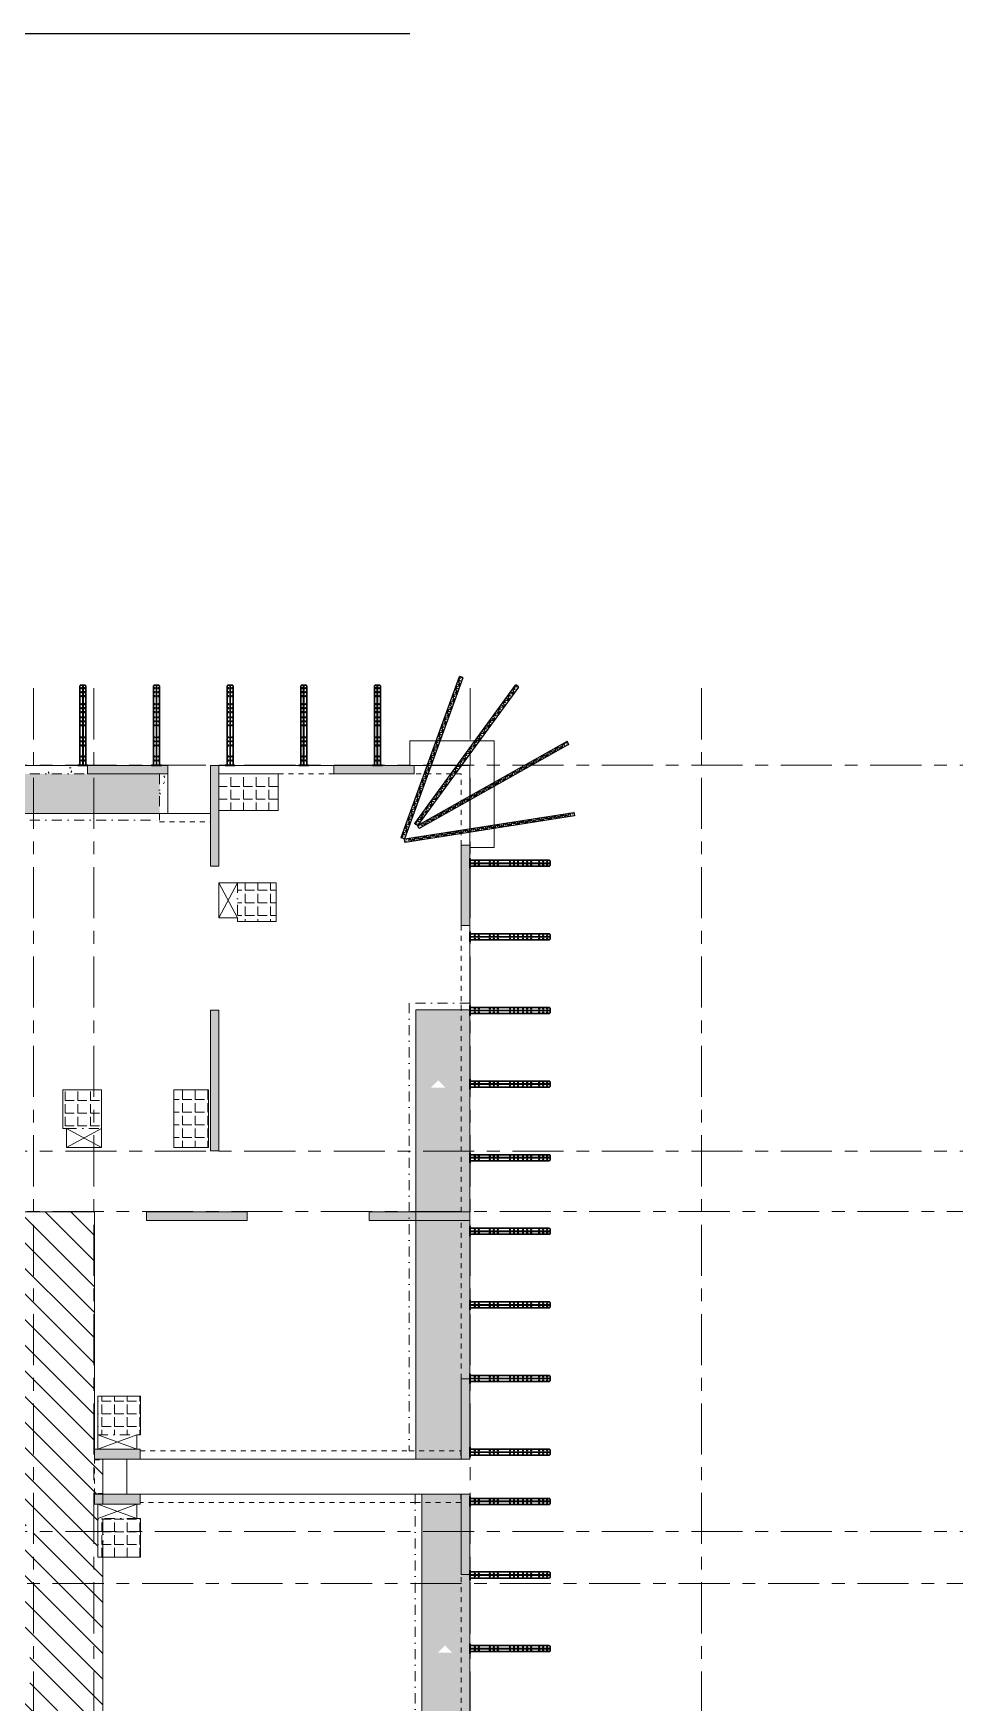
# Model space of a CAD drawing. Header units: millimetres. Extents: x 472 to 124515, y -23895 to 51792.
# Drawn here: x 40934 to 63829, y 10292 to 51792 of the extents above; entities that cross this region are included whole.
import ezdxf

# ---------------------------------------------------------------- set-up
doc = ezdxf.new("R2010")
doc.units = ezdxf.units.MM
doc.header["$LTSCALE"] = 100
for name, pattern in [('cham gach', [5.5, 2.5, -1.5, 0, -1.5]), ('HIDDEN', [0.375, 0.25, -0.125]), ('Ligne de quadrillage', [22.225, 12.7, -3.175, 3.175, -3.175]), ('Tiret', [2.5, 1.25, -1.25])]:
    doc.linetypes.add(name, pattern=pattern)
for name, color, linetype, lineweight in [('3L', 1, 'Continuous', 30), ('A-000-M_MASS', 13, 'Continuous', 5), ('A-230-H-FLOOR', 190, 'Continuous', 15), ('A-230-M_FLOOR', 192, 'Continuous', 15), ('A-230-MH_FLOOR', 190, 'cham gach', 9), ('S-280-M_COLUMN', 52, 'Continuous', 15), ('S-280-M_STRUCT_FRAME', 12, 'Continuous', 15), ('Z-030-M_GRID', 191, 'Continuous', 5)]:
    doc.layers.add(name, color=color, linetype=linetype, lineweight=lineweight)
doc.layers.add('T300', color=40, linetype='Continuous')
doc.layers.add('Z BEAM', color=7, linetype='Continuous')
pattern_1 = [(0, (64988.6, 0), (1219.2, 304.8), [50.292, -864.108, 50.292, -864.108, -4876.8]), (0, (64988.6, 0), (1219.2, 304.8), [-1828.8, 50.292, -1778.508, 50.292, -864.108, -2133.6]), (0, (64988.6, 0), (1219.2, 304.8), [-4572, 50.292, -559.308, 50.292, -1473.708]), (120, (65445.8, 152.4), (-873.5645, 903.4582), [50.292, -864.108, 50.292, -5740.908]), (120, (65445.8, 152.4), (-873.5645, 903.4582), [-964.692, -864.108, 50.292, -1778.508, -3048]), (120, (65445.8, 152.4), (-873.5645, 903.4582), [-3657.6, 50.292, -864.108, 50.292, -2083.308]), (120, (65445.8, 152.4), (-873.5645, 903.4582), [-4622.292, -559.308, 50.292, -1473.708]), (240, (65598.2, 762), (-345.6355, -1208.2582), [50.292, -864.108, 50.292, -864.108, -4876.8]), (240, (65598.2, 762), (-345.6355, -1208.2582), [-1828.8, 50.292, -1778.508, 50.292, -864.108, -2133.6]), (240, (65598.2, 762), (-345.6355, -1208.2582), [-4572, 50.292, -559.308, 50.292, -1473.708])]

# ---------------------------------------------------------------- blocks, each defined once
blk = doc.blocks.new('Bracket T300')
at = {"layer": '3L', "true_color": 0xfecc66}
h = blk.add_hatch(color=31, dxfattribs=at)
h.paths.add_polyline_path([(138046, 596), (138046, 836), (138034, 836), (138034, 596)])
h.paths.add_polyline_path([(138046, 781), (138034, 781), (138034, 811), (138046, 811)], flags=17)
h.paths.add_polyline_path([(138046, 621), (138034, 621), (138034, 651), (138046, 651)], flags=17)
at = {"layer": '3L', "color": 31, "true_color": 0xfecc66}
for points in [[(138046, 596), (138046, 836), (138034, 836), (138034, 596)], [(138046, 781), (138034, 781), (138034, 811), (138046, 811)], [(138046, 621), (138034, 621), (138034, 651), (138046, 651)], [(140034, 713), (140034, 719), (138046, 719), (138046, 713)]]:
    blk.add_lwpolyline(points, close=True, dxfattribs=at)
for points in [[(138050, 796), (138030, 796)], [(138050, 636), (138030, 636)]]:
    blk.add_lwpolyline(points, dxfattribs=at)
blk.add_lwpolyline([(138046, 641), (140009, 641, 0.414214), (140034, 666), (140034, 766, 0.414214), (140009, 791), (138046, 791)], format="xyb", close=True, dxfattribs=at)
for centre in [(138159, 756), (138159, 676), (138259, 756), (138259, 676), (138534, 756), (138534, 676), (138634, 756), (138634, 676), (138734, 756), (138734, 676), (139034, 756), (139034, 676), (139134, 756), (139134, 676), (139234, 756), (139234, 676), (139359, 756), (139359, 676), (139459, 756), (139459, 676), (139559, 756), (139559, 676), (139759, 756), (139759, 676), (139859, 756), (139859, 676), (139959, 756), (139959, 676)]:
    blk.add_circle(centre, 9, dxfattribs=at)
blk = doc.blocks.new('*U153')
at = {"rotation": 90}
blk.add_blockref('Bracket T300', (716, -139032), dxfattribs=at)
blk = doc.blocks.new('*U155')
at = {"layer": 'T300', "color": 0, "linetype": 'ByBlock', "lineweight": -2, "transparency": 16777216}
for p in [(0, 0), (1830, 0), (3660, 0), (5490, 0), (7320, 0), (9150, 0), (10980, 0), (12810, 0)]:
    blk.add_blockref('*U153', p, dxfattribs=at)
blk = doc.blocks.new('ART_Slab_SetDown - SLAB SET DOWN 30mm-3472726-4_022 - ART-Level 4 - TYP 1 C1')
at = {"layer": 'A-000-M_MASS'}
h = blk.add_hatch(dxfattribs=at)
h.set_pattern_fill('FP_32', color=256, style=0, pattern_type=2)
h.set_pattern_definition([(180, (43173.17, 14377.72), (-4e-14, -314.325), [228.6, -85.725]), (270, (43173.17, 14377.72), (314.325, 2e-14), [228.6, -85.725])])
h.paths.add_polyline_path([(640, 468), (-425, 468), (-425, -492), (640, -492), (640, -112)], flags=0)
blk = doc.blocks.new('ART_Slab_SetDown - SLAB SET DOWN 30mm-3472843-4_022 - ART-Level 4 - TYP 1 C1')
at = {"layer": 'A-000-M_MASS'}
h = blk.add_hatch(dxfattribs=at)
h.set_pattern_fill('FP_63', color=256, style=0, pattern_type=2)
h.set_pattern_definition([(180, (46528.17, 30177.72), (-4e-14, -314.325), [228.6, -85.725]), (270, (46528.17, 30177.72), (314.325, 2e-14), [228.6, -85.725])])
h.paths.add_polyline_path([(-440, 468), (-440, -497), (520, -497), (520, 468)], flags=0)
blk = doc.blocks.new('ART_Slab_SetDown - SLAB SET DOWN 30mm-3472948-4_022 - ART-Level 4 - TYP 1 C1')
at = {"layer": 'A-000-M_MASS'}
h = blk.add_hatch(dxfattribs=at)
h.set_pattern_fill('FP_64', color=256, style=0, pattern_type=2)
h.set_pattern_definition([(180, (46573.17, 32937.72), (-4e-14, -314.325), [228.6, -85.725]), (270, (46573.17, 32937.72), (314.325, 2e-14), [228.6, -85.725])])
h.paths.add_polyline_path([(-395, 468), (-440, 468), (-440, -442), (1030, -442), (1030, 468)], flags=0)
blk = doc.blocks.new('ART_Slab_SetDown - SLAB SET DOWN 30mm-3472876-4_022 - ART-Level 4 - TYP 1 C1')
at = {"layer": 'A-000-M_MASS'}
h = blk.add_hatch(dxfattribs=at)
h.set_pattern_fill('FP_69', color=256, style=0, pattern_type=2)
h.set_pattern_definition([(90, (90073.17, 20122.72), (-314.325, 2e-14), [228.6, -85.725]), (180, (90073.17, 20122.72), (-4e-14, -314.325), [228.6, -85.725])])
h.paths.add_polyline_path([(990, 423), (-440, 423), (-440, -442), (990, -442), (990, 339)], flags=0)
blk = doc.blocks.new('ART_Slab_SetDown - SLAB SET DOWN 30mm-V24-4_022 - ART-Level 4 - TYP 1 C1')
at = {"layer": 'A-000-M_MASS'}
h = blk.add_hatch(dxfattribs=at)
h.set_pattern_fill('FP_70', color=256, style=0, pattern_type=2)
h.set_pattern_definition([(180, (42203.17, 25032.72), (-4e-14, -314.325), [228.6, -85.725]), (270, (42203.17, 25032.72), (314.325, 2e-14), [228.6, -85.725])])
h.paths.add_polyline_path([(-245, 468), (-425, 468), (-425, -492), (540, -492), (540, 468), (12, 468)], flags=0)
blk = doc.blocks.new('ART_Slab_SetDown - SLAB SET DOWN 30mm-V25-4_022 - ART-Level 4 - TYP 1 C1')
at = {"layer": 'A-000-M_MASS'}
h = blk.add_hatch(dxfattribs=at)
h.set_pattern_fill('FP_71', color=256, style=0, pattern_type=2)
h.set_pattern_definition([(180, (43173.17, 17417.72), (-4e-14, -314.325), [228.6, -85.725]), (270, (43173.17, 17417.72), (314.325, 2e-14), [228.6, -85.725])])
h.paths.add_polyline_path([(612, 468), (-425, 468), (-425, -492), (640, -492), (640, 468)], flags=0)
blk = doc.blocks.new('4F')
at = {"layer": 'A-230-H-FLOOR', "lineweight": 5}
h = blk.add_hatch(dxfattribs=at)
h.set_pattern_fill('FP_7', color=8, style=0, pattern_type=2)
h.set_pattern_definition(pattern_1)
h.paths.add_polyline_path([(79508.6, -3590), (80488.6, -3590), (80488.6, 2315), (79298.6, 2315), (79298.6, -1590), (79508.6, -1590), (79508.6, -3035)], flags=0)
h.paths.add_polyline_path([(50468.6, -3590), (50468.6, -1590), (50678.6, -1590), (50678.6, 2315), (49488.6, 2315), (49488.6, -3590)], flags=0)
h.paths.add_polyline_path([(56073.6, -1200), (58903.6, -1200), (58903.6, -10), (55098.6, -10), (55098.6, -220), (53098.6, -220), (53098.6, -1200), (55663.6, -1200)], flags=0)
h.paths.add_polyline_path([(74313.6, -1200), (76878.6, -1200), (76878.6, -220), (74878.6, -220), (74878.6, -10), (71073.6, -10), (71073.6, -1200), (73903.6, -1200)], flags=0)
h.paths.add_polyline_path([(78408.6, 3395), (79388.6, 3395), (79388.6, 9330), (78198.6, 9330), (78198.6, 5395), (78408.6, 5395), (78408.6, 3645)], flags=0)
h.paths.add_polyline_path([(50588.6, 3395), (51568.6, 3395), (51568.6, 5395), (51778.6, 5395), (51778.6, 9330), (50588.6, 9330), (50588.6, 3645)], flags=0)
h.paths.add_polyline_path([(51778.6, 9540), (51778.6, 13475), (51568.6, 13475), (51568.6, 15475), (50588.6, 15475), (50588.6, 9540), (51343.4, 9540)], flags=0)
h.paths.add_polyline_path([(78992.4, 9540), (79388.6, 9540), (79388.6, 15475), (78408.6, 15475), (78408.6, 13475), (78198.6, 13475), (78198.6, 9540), (78866.8, 9540)], flags=0)
h.paths.add_polyline_path([(78813.1, 11355.7), (78633.8, 11535), (78992.4, 11535)], flags=0)
h.paths.add_polyline_path([(50984.9, 11535), (51164.1, 11714.3), (51343.4, 11535)], flags=0)
h.paths.add_polyline_path([(99708.6, 14560), (102733.6, 14560), (102733.6, 15750), (99708.6, 15750), (99708.6, 14632.4)], flags=0)
h.paths.add_polyline_path([(27243.6, 14560), (30268.6, 14560), (30268.6, 15750), (27243.6, 15750)], flags=0)
h.paths.add_polyline_path([(78408.6, 16345), (79538.6, 16345), (79538.6, 22280), (78198.6, 22280), (78198.6, 18345), (78408.6, 18345)], flags=0)
h.paths.add_polyline_path([(51568.6, 16345), (51568.6, 18345), (51778.6, 18345), (51778.6, 22280), (50438.6, 22280), (50438.6, 16345)], flags=0)
h.paths.add_polyline_path([(51778.6, 22490), (51778.6, 27513.7), (50438.6, 27513.7), (50438.6, 22490), (51086.4, 22490)], flags=0)
h.paths.add_polyline_path([(79538.6, 22490), (79538.6, 27515), (78198.6, 27513.7), (78198.6, 22490), (79388.6, 22490)], flags=0)
h.paths.add_polyline_path([(16748.6, 22490), (18073.6, 22490), (18073.6, 27515), (16958.6, 27514.2), (16958.6, 27486.3), (16748.6, 27486.3), (16748.6, 23962.8)], flags=0)
h.paths.add_polyline_path([(112203.6, 22490), (113228.6, 22490), (113228.6, 27515), (111903.6, 27515), (111903.6, 22490), (112103.6, 22490)], flags=0)
h.paths.add_polyline_path([(78982.9, 25405.7), (78803.6, 25585), (79162.2, 25585), (79102.2, 25525)], flags=0)
h.paths.add_polyline_path([(51173.6, 25585), (50815.1, 25585), (50994.3, 25764.3)], flags=0)
h.paths.add_polyline_path([(35178.6, 32400), (36618.6, 32400), (36618.6, 33380), (30643.6, 33380), (30643.6, 32400), (34213.6, 32400)], flags=0)
h.paths.add_polyline_path([(101033.4, 32400), (105518.6, 32400), (105518.6, 33380), (99543.6, 33380), (99543.6, 32400)], flags=0)
h.paths.add_polyline_path([(94798.6, 32400), (99333.6, 32400), (99333.6, 33380), (93358.6, 33380), (93358.6, 32400), (94241.9, 32400)], flags=0)
h.paths.add_polyline_path([(38712.3, 32400), (44068.6, 32400), (44068.6, 33380), (38093.6, 33380), (38093.6, 32400)], flags=0)
h.paths.add_polyline_path([(25372.9, 32400), (30433.6, 32400), (30433.6, 33380), (24458.6, 33380), (24458.6, 32400), (25341.9, 32400)], flags=0)
h.paths.add_polyline_path([(87698.6, 32400), (91883.6, 32400), (91883.6, 33380), (85908.6, 33380), (85908.6, 32400), (86173.2, 32400)], flags=0)
h = blk.add_hatch(dxfattribs=at)
h.set_pattern_fill('FP_10', color=9, style=0, pattern_type=2)
h.set_pattern_definition([(135, (64988.6, 0), (-318.198, -318.198), [])])
h.paths.add_polyline_path([(86178.6, -15385), (86178.6, -15240), (87233.6, -15240), (87233.6, -11740), (87443.6, -11740), (87443.6, -13900), (92353.6, -13900), (92353.6, -15030), (93248.6, -15030), (93248.6, -15240), (94748.6, -15240), (94748.6, -15030), (97248.6, -15030), (97248.6, -15240), (98628.6, -15240), (98628.6, -9005), (95703.6, -9005), (95703.6, -9470), (95713.6, -9470), (95713.6, -10430), (94748.6, -10430), (94748.6, -9470), (94843.6, -9470), (94843.6, -9005), (93428.6, -9005), (93428.6, -8795), (97438.6, -8795), (97438.6, -1555), (93428.6, -1555), (93428.6, -1345), (97438.6, -1345), (97438.6, 4840), (96978.6, 4840), (96978.6, 5895), (93478.6, 5895), (93478.6, 6105), (95788.6, 6105), (95788.6, 9130), (96978.6, 9130), (96978.6, 13030), (94478.6, 13030), (94478.6, 13240), (91048.6, 13240), (91048.6, 13030), (89798.6, 13030), (89798.6, 11850), (89248.6, 11850), (89248.6, 13030), (89048.6, 13030), (89048.6, 13240), (89258.6, 13240), (89258.6, 14490), (89038.6, 14490), (89038.6, 14690), (89733.6, 14690), (89733.6, 14490), (91238.6, 14490), (91238.6, 14690), (92088.6, 14690), (92088.6, 15890), (89538.6, 15890), (89538.6, 16490), (89788.6, 16490), (89788.6, 17590), (89538.6, 17590), (89538.6, 18590), (89788.6, 18590), (89788.6, 19690), (89538.6, 19690), (89538.6, 20710), (89788.6, 20710), (89788.6, 21910), (89538.6, 21910), (89538.6, 22490), (87528.6, 22490), (87528.6, 16345), (87318.6, 16345), (87318.6, 15475), (87528.6, 15475), (87528.6, 15225), (87443.6, 15225), (87443.6, 13910), (87318.6, 13910), (87318.6, 9540), (87528.6, 9540), (87528.6, 9330), (87318.6, 9330), (87318.6, 4960), (87443.6, 4960), (87443.6, 3645), (87528.6, 3645), (87528.6, 3395), (87318.6, 3395), (87318.6, 2525), (87528.6, 2525), (87528.6, 2315), (87318.6, 2315), (87318.6, -2075), (87443.6, -2075), (87443.6, -3380), (87318.6, -3380), (87318.6, -3590), (86888.6, -3590), (86888.6, -5490), (86388.6, -5490), (86388.6, -5280), (81298.6, -5280), (81298.6, -5490), (79298.6, -5490), (79298.6, -5280), (76878.6, -5280), (76878.6, -5490), (72543.6, -5490), (72543.6, -5590), (70543.6, -5590), (70543.6, -5490), (65093.6, -5490), (65093.6, -5500), (66003.6, -5500), (66003.6, -8525), (63973.6, -8525), (63973.6, -5500), (64883.6, -5499.8), (64883.6, -5490), (59433.6, -5490), (59433.6, -5590), (57433.6, -5590), (57433.6, -5490), (53098.6, -5490), (53098.6, -5280), (50678.6, -5280), (50678.6, -5490), (48678.6, -5490), (48678.6, -5280), (43588.6, -5280), (43588.6, -5490), (43088.6, -5490), (43088.6, -3590), (42658.6, -3590), (42658.6, -3380), (42533.6, -3380), (42533.6, -2075), (42658.6, -2075), (42658.6, 2315), (42448.6, 2315), (42448.6, 2525), (42658.6, 2525), (42658.6, 3395), (42448.6, 3395), (42448.6, 3645), (42533.6, 3645), (42533.6, 4960), (42658.6, 4960), (42658.6, 9330), (42448.6, 9330), (42448.6, 9540), (42658.6, 9540), (42658.6, 13910), (42533.6, 13910), (42533.6, 15225), (42448.6, 15225), (42448.6, 15475), (42658.6, 15475), (42658.6, 16345), (42448.6, 16345), (42448.6, 22490), (40438.6, 22490), (40438.6, 21910), (40188.6, 21910), (40188.6, 20710), (40438.6, 20710), (40438.6, 19690), (40188.6, 19690), (40188.6, 18590), (40438.6, 18590), (40438.6, 17590), (40188.6, 17590), (40188.6, 16490), (40438.6, 16490), (40438.6, 15890), (37888.6, 15890), (37888.6, 14690), (38738.6, 14690), (38738.6, 14490), (40233.6, 14490), (40233.6, 14690), (40928.6, 14690), (40928.6, 14490), (40718.6, 14490), (40718.6, 13240), (40928.6, 13240), (40928.6, 13030), (40728.6, 13030), (40728.6, 11850), (40178.6, 11850), (40178.6, 13030), (38928.6, 13030), (38928.6, 13240), (35498.6, 13240), (35498.6, 13030), (32998.6, 13030), (32998.6, 9130), (34188.6, 9130), (34188.6, 6105), (36498.6, 6105), (36498.6, 5895), (32998.6, 5895), (32998.6, 4840), (32538.6, 4840), (32538.6, -1345), (36548.6, -1345), (36548.6, -1555), (32538.6, -1555), (32538.6, -8795), (36548.6, -8795), (36548.6, -9005), (35133.6, -9005), (35133.6, -9470), (35228.6, -9470), (35228.6, -10430), (34263.6, -10430), (34263.6, -9470), (34273.6, -9470), (34273.6, -9005), (32468.6, -9005), (32468.6, -10430), (31558.6, -10430), (31558.6, -9005), (31348.6, -9005), (31348.6, -15240), (32728.6, -15240), (32728.6, -15030), (35228.6, -15030), (35228.6, -15240), (36728.6, -15240), (36728.6, -15030), (37623.6, -15030), (37623.6, -13900), (42533.6, -13900), (42533.6, -11740), (42743.6, -11740), (42743.6, -15240), (42533.6, -15240), (42533.6, -15250), (43798.6, -15250), (43798.6, -15385), (49983.6, -15385), (49983.6, -11390), (50193.6, -11390), (50193.6, -15385), (57433.6, -15385), (57433.6, -11390), (57643.6, -11390), (57643.6, -15385), (64883.6, -15385), (64883.6, -11890), (65093.6, -11890), (65093.6, -15385), (72333.6, -15385), (72333.6, -11390), (72543.6, -11390), (72543.6, -15385), (79783.6, -15385), (79783.6, -11390), (79993.6, -11390), (79993.6, -15385), (86007.1, -15385)], flags=0)
h.paths.add_polyline_path([(98423.6, -10430), (97508.6, -10430), (97508.6, -9095), (98423.6, -9095), (98423.6, -9731.2)], flags=0)
h.paths.add_polyline_path([(39413.6, -8800), (39413.6, -7885), (40843.6, -7885), (40843.6, -8800), (40395.9, -8800)], flags=0)
h.paths.add_polyline_path([(89133.6, -8800), (89133.6, -7885), (90563.6, -7885), (90563.6, -8800)], flags=0)
h.paths.add_polyline_path([(87233.6, -8525), (86323.6, -8525), (86323.6, -7095), (87238.6, -7095), (87238.6, -8525)], flags=0)
h.paths.add_polyline_path([(83708.4, -8525), (83563.6, -8525), (83563.6, -7565), (83658.6, -7565), (83658.6, -7095), (84528.6, -7095), (84528.6, -8525)], flags=0)
h.paths.add_polyline_path([(45448.6, -8525), (45448.6, -7095), (46318.6, -7095), (46318.6, -7565), (46413.6, -7565), (46413.6, -8525)], flags=0)
h.paths.add_polyline_path([(43653.6, -8525), (42738.6, -8525), (42738.6, -7095), (43653.6, -7095)], flags=0)
h.paths.add_polyline_path([(61213.6, -8525), (61213.6, -7565), (61308.6, -7565), (61308.6, -6975), (62178.6, -6975), (62178.6, -8525)], flags=0)
h.paths.add_polyline_path([(77078.6, -8525), (76113.6, -8525), (76113.6, -7565), (76208.6, -7565), (76208.6, -7095), (77078.6, -7095)], flags=0)
h.paths.add_polyline_path([(51103.6, -8525), (50188.6, -8525), (50188.6, -7095), (51103.6, -7095)], flags=0)
h.paths.add_polyline_path([(79788.6, -8525), (78873.6, -8525), (78873.6, -7095), (79788.6, -7095), (79788.6, -7565)], flags=0)
h.paths.add_polyline_path([(67798.6, -8525), (67798.6, -6975), (68668.6, -6975), (68668.6, -7565), (68763.6, -7565), (68763.6, -8525)], flags=0)
h.paths.add_polyline_path([(52898.6, -8525), (52898.6, -7095), (53768.6, -7095), (53768.6, -7565), (53863.6, -7565), (53863.6, -8525)], flags=0)
h.paths.add_polyline_path([(67798.6, -6895), (67798.6, -5500), (68763.6, -5500), (68763.6, -6895)], flags=0)
h.paths.add_polyline_path([(61213.6, -6895), (61213.6, -5500), (62178.6, -5500), (62178.6, -6895), (61786.6, -6895)], flags=0)
h.paths.add_polyline_path([(62928, -6250.4), (62928, -5891.8), (63107.3, -6071.1)], flags=0)
h.paths.add_polyline_path([(90563.6, -6090), (89133.6, -6090), (89133.6, -5220), (89603.6, -5220), (89603.6, -5125), (90563.6, -5125)], flags=0)
h.paths.add_polyline_path([(39413.6, -6090), (39413.6, -5125), (40373.6, -5125), (40373.6, -5220), (40843.6, -5220), (40843.6, -6090), (40395.9, -6090)], flags=0)
h.paths.add_polyline_path([(90563.6, 2225), (89603.6, 2225), (89603.6, 2320), (89133.6, 2320), (89133.6, 3190), (90563.6, 3190)], flags=0)
h.paths.add_polyline_path([(40373.6, 2225), (39413.6, 2225), (39413.6, 3190), (40843.6, 3190), (40843.6, 2320), (40373.6, 2320)], flags=0)
h.paths.add_polyline_path([(90563.6, 4985), (89133.6, 4985), (89133.6, 5900), (90563.6, 5900), (90563.6, 5584.3)], flags=0)
h.paths.add_polyline_path([(39413.6, 4985), (39413.6, 5900), (40843.6, 5900), (40843.6, 4985), (39928.6, 4985)], flags=0)
h.paths.add_polyline_path([(89919.7, 6535.9), (89919.7, 6894.5), (90099, 6715.2), (90048.6, 6664.8)], flags=0)
h.paths.add_polyline_path([(40057.5, 6535.9), (40057.5, 6894.5), (40236.8, 6715.2)], flags=0)
h.paths.add_polyline_path([(88159.3, 7355.7), (87980.1, 7535), (88338.6, 7535)], flags=0)
h.paths.add_polyline_path([(41787.5, 7535), (41638.6, 7535), (41817.9, 7714.3), (41997.2, 7535)], flags=0)
h.paths.add_polyline_path([(89133.6, 10325), (89133.6, 11755), (90048.6, 11755), (90048.6, 10325)], flags=0)
h.paths.add_polyline_path([(39928.6, 10325), (39928.6, 11755), (40843.6, 11755), (40843.6, 10325), (40395.9, 10325)], flags=0)
at = {"layer": 'S-280-M_COLUMN'}
for points in [[(42278.6, 33380), (44278.6, 33380), (44278.6, 33590), (42278.6, 33590)], [(45333.6, 31090), (45543.6, 31090), (45543.6, 33590), (45333.6, 33590), (45333.6, 32400)], [(50398.6, 33380), (50398.6, 33590), (48398.6, 33590), (48398.6, 33380), (49058.4, 33380)], [(51778.6, 29610), (51778.6, 31610), (51568.6, 31610), (51568.6, 29610), (51641, 29610)], [(45345.1, 24010), (45543.6, 24010), (45543.6, 27510), (45333.6, 27510), (45333.6, 24010)], [(46248.6, 22280), (46248.6, 22490), (43748.6, 22490), (43748.6, 22280), (45288.6, 22280)], [(51778.6, 22280), (51778.6, 22490), (49278.6, 22490), (49278.6, 22280), (51057.5, 22280)], [(51778.6, 16345), (51778.6, 18345), (51568.6, 18345), (51568.6, 16345)], [(42561.5, 16345), (43588.6, 16345), (43588.6, 16595), (42448.6, 16595), (42448.6, 16345), (42533.6, 16345)], [(42658.6, 15225), (43588.6, 15225), (43588.6, 15475), (42448.6, 15475), (42448.6, 15225), (42561.5, 15225)], [(51778.6, 13475), (51778.6, 15475), (51568.6, 15475), (51568.6, 13475)]]:
    blk.add_hatch(color=10, dxfattribs=at).paths.add_polyline_path(points, flags=0)
at = {"layer": 'S-280-M_STRUCT_FRAME', "lineweight": 5}
h = blk.add_hatch(dxfattribs=at)
h.set_pattern_fill('FP_8', color=256, style=0, pattern_type=2)
h.set_pattern_definition(pattern_1)
h.paths.add_polyline_path([(41663.6, 33380), (42278.6, 33380), (42278.6, 33590), (38093.6, 33590), (38093.6, 33380), (40395.9, 33380)], flags=0)
h = blk.add_hatch(dxfattribs=at)
h.set_pattern_fill('FP_7', color=256, style=0, pattern_type=2)
h.set_pattern_definition(pattern_1)
h.paths.add_polyline_path([(44273.6, 32400), (44278.6, 32400), (44278.6, 33380), (44068.6, 33380), (44068.6, 32400)], flags=0)
at = {"lineweight": 5}
for p, q in [((45538.6, 30675), (46008.6, 29805)), ((45538.6, 29805), (46008.6, 30675)), ((41758.6, 24095), (42628.6, 24565)), ((41758.6, 24565), (42628.6, 24095)), ((42533.6, 16950), (43503.6, 16595)), ((42533.6, 16595), (43503.6, 16950)), ((42533.6, 15225), (43503.6, 14870)), ((42533.6, 14870), (43503.6, 15225))]:
    blk.add_line(p, q, dxfattribs=at)
at = {"layer": 'A-230-M_FLOOR'}
for p, q in [((52388.6, 34200), (50288.6, 34200)), ((50288.6, 34200), (50288.6, 33590)), ((52388.6, 31550), (52388.6, 34200)), ((48398.6, 33590), (45543.6, 33590)), ((45543.6, 33380), (47013.6, 33380)), ((47013.6, 33380), (47013.6, 32470)), ((51778.6, 33590), (50398.6, 33590)), ((51778.6, 31610), (51778.6, 33590)), ((45333.6, 32400), (38093.6, 32400)), ((47013.6, 32470), (45543.6, 32470)), ((51778.6, 31550), (52388.6, 31550)), ((45538.6, 29805), (45538.6, 30675)), ((45538.6, 30675), (46968.6, 30675)), ((46968.6, 30675), (46968.6, 29710)), ((46008.6, 29805), (45538.6, 29805)), ((46008.6, 29710), (46008.6, 29805)), ((46968.6, 29710), (46008.6, 29710)), ((51778.6, 27515), (51778.6, 29610)), ((50438.6, 22490), (50438.6, 27515)), ((50438.6, 27515), (51568.6, 27515)), ((51778.6, 22490), (51778.6, 27513.7)), ((41663.6, 25525), (42628.6, 25525)), ((41663.6, 24565), (41663.6, 25525)), ((42628.6, 25525), (42628.6, 24095)), ((44423.6, 24095), (44423.6, 25525)), ((44423.6, 25525), (45288.6, 25525)), ((45288.6, 25525), (45288.6, 24095)), ((41758.6, 24565), (41663.6, 24565)), ((41758.6, 24095), (41758.6, 24565)), ((42628.6, 24095), (41758.6, 24095)), ((45288.6, 24095), (44423.6, 24095)), ((42448.6, 22490), (40438.6, 22490)), ((42448.6, 16595), (42448.6, 22490)), ((50438.6, 16345), (50438.6, 22280)), ((51778.6, 18345), (51778.6, 22280)), ((42533.6, 17910), (43598.6, 17910)), ((42533.6, 16595), (42533.6, 17910)), ((43598.6, 17910), (43598.6, 16950)), ((43598.6, 16950), (43503.6, 16950)), ((43503.6, 16950), (43503.6, 16595)), ((42658.6, 15475), (42658.6, 16345)), ((43258.6, 15475), (43258.6, 16345)), ((43588.6, 16345), (51568.6, 16345)), ((51568.6, 15475), (43588.6, 15475)), ((50588.6, 9540), (50588.6, 15475)), ((42533.6, 13910), (42533.6, 15225)), ((43503.6, 15225), (43503.6, 14870)), ((43503.6, 14870), (43598.6, 14870)), ((43598.6, 14870), (43598.6, 13910)), ((43598.6, 13910), (42533.6, 13910)), ((42658.6, 9540), (42658.6, 13910)), ((51778.6, 9540), (51778.6, 13475))]:
    blk.add_line(p, q, dxfattribs=at)
at = {"layer": 'A-230-MH_FLOOR', "color": 7, "lineweight": 5}
for p, q in [((38093.6, 33380), (42278.6, 33380)), ((44068.6, 33380), (44068.6, 32400)), ((44068.6, 32230), (44068.6, 32400)), ((38093.6, 32230), (44068.6, 32230)), ((46008.6, 30675), (46008.6, 29805)), ((51778.6, 27685), (50268.6, 27685)), ((50268.6, 27685), (50268.6, 16555)), ((41758.6, 24565), (42628.6, 24565)), ((50438.6, 22280), (50438.6, 22490)), ((42533.6, 16950), (43503.6, 16950)), ((42658.6, 15225), (42658.6, 15475)), ((42658.6, 15475), (42658.6, 15225)), ((50418.6, 15475), (50418.6, 3395)), ((43503.6, 14870), (42533.6, 14870)), ((42658.6, 14870), (42658.6, 13910)), ((42658.6, 13910), (42658.6, 14870))]:
    blk.add_line(p, q, dxfattribs=at)
at = {"layer": 'S-280-M_COLUMN'}
for p, q in [((44278.6, 33590), (42278.6, 33590)), ((42278.6, 33590), (42278.6, 33380)), ((42278.6, 33380), (44278.6, 33380)), ((44278.6, 33380), (44278.6, 33590)), ((45333.6, 33590), (45333.6, 31090)), ((45543.6, 33590), (45333.6, 33590)), ((45543.6, 31090), (45543.6, 33590)), ((50398.6, 33590), (48398.6, 33590)), ((48398.6, 33590), (48398.6, 33380)), ((48398.6, 33380), (50398.6, 33380)), ((50398.6, 33380), (50398.6, 33590)), ((51568.6, 31610), (51568.6, 29610)), ((51778.6, 31610), (51568.6, 31610)), ((51778.6, 29610), (51778.6, 31610)), ((45333.6, 31090), (45543.6, 31090)), ((51568.6, 29610), (51778.6, 29610)), ((45333.6, 27510), (45333.6, 24010)), ((45543.6, 27510), (45333.6, 27510)), ((45543.6, 24010), (45543.6, 27510)), ((45333.6, 24010), (45543.6, 24010)), ((46248.6, 22490), (43748.6, 22490)), ((43748.6, 22490), (43748.6, 22280)), ((46248.6, 22280), (46248.6, 22490)), ((51778.6, 22490), (49278.6, 22490)), ((49278.6, 22490), (49278.6, 22280)), ((51778.6, 22280), (51778.6, 22490)), ((43748.6, 22280), (46248.6, 22280)), ((49278.6, 22280), (51778.6, 22280)), ((51568.6, 18345), (51568.6, 16345)), ((51778.6, 18345), (51568.6, 18345)), ((51778.6, 16345), (51778.6, 18345)), ((43588.6, 16595), (42448.6, 16595)), ((42448.6, 16595), (42448.6, 16345)), ((42448.6, 16345), (43588.6, 16345)), ((43588.6, 16345), (43588.6, 16595)), ((51568.6, 16345), (51778.6, 16345)), ((43588.6, 15475), (42448.6, 15475)), ((42448.6, 15475), (42448.6, 15225)), ((43588.6, 15225), (43588.6, 15475)), ((51568.6, 15475), (51568.6, 13475)), ((51778.6, 15475), (51568.6, 15475)), ((51778.6, 13475), (51778.6, 15475)), ((42448.6, 15225), (43588.6, 15225)), ((51568.6, 13475), (51778.6, 13475))]:
    blk.add_line(p, q, dxfattribs=at)
at = {"layer": 'S-280-M_STRUCT_FRAME'}
for p, q in [((42278.6, 33590), (38093.6, 33590)), ((44278.6, 32400), (44278.6, 33380)), ((51568.6, 27513.7), (51568.6, 27515)), ((51778.6, 27513.7), (51568.6, 27513.7)), ((51778.6, 27513.7), (51778.6, 27515))]:
    blk.add_line(p, q, dxfattribs=at)
at = {"layer": 'S-280-M_STRUCT_FRAME', "linetype": 'Tiret', "lineweight": 5}
for p, q in [((48398.6, 33380), (47013.7, 33380)), ((51568.6, 33380), (50398.6, 33380)), ((51568.6, 31610), (51568.6, 33380)), ((44068.6, 32400), (44068.6, 32190)), ((44068.6, 32190), (45333.6, 32190)), ((51568.6, 29610), (51568.6, 27685)), ((51568.6, 27515), (51568.6, 27685)), ((51568.6, 27515), (51778.6, 27515)), ((51568.6, 22490), (51568.6, 27513.7)), ((51568.6, 18345), (51568.6, 22280)), ((42448.6, 16332.3), (42658.6, 16332.3)), ((42448.6, 15487.7), (42448.6, 16332.3)), ((43588.6, 16555), (50268.6, 16555)), ((50268.6, 16555), (51554.9, 16555)), ((51554.9, 16555), (51554.9, 16345)), ((42658.6, 15487.7), (42448.6, 15487.7)), ((51554.9, 15475), (51554.9, 15265)), ((50418.6, 15265), (43588.6, 15265)), ((51554.9, 15265), (50418.6, 15265)), ((51568.6, 9540), (51568.6, 13475))]:
    blk.add_line(p, q, dxfattribs=at)
at = {"layer": 'Z-030-M_GRID', "linetype": 'Ligne de quadrillage'}
for p, q in [((40938.6, 35509.7), (40938.6, -22244.6)), ((42438.6, 35509.7), (42438.6, -22244.6)), ((51788.6, 35509.7), (51788.6, -22244.6)), ((57538.6, 35509.7), (57538.6, -22244.6)), ((12837, 33600), (115521.9, 33600)), ((12837, 24000), (115521.9, 24000)), ((14742, 22500), (115521.9, 22500)), ((12837, 14550), (115521.9, 14550)), ((14742, 13250), (115521.9, 13250))]:
    blk.add_line(p, q, dxfattribs=at)
at = {"layer": 'A-000-M_MASS'}
for name, p, rotation in [('ART_Slab_SetDown - SLAB SET DOWN 30mm-3472948-4_022 - ART-Level 4 - TYP 1 C1', (46573.2, 32937.7), 180), ('ART_Slab_SetDown - SLAB SET DOWN 30mm-3472843-4_022 - ART-Level 4 - TYP 1 C1', (46528.2, 30177.7), 180), ('ART_Slab_SetDown - SLAB SET DOWN 30mm-V24-4_022 - ART-Level 4 - TYP 1 C1', (42203.2, 25032.7), 180), ('ART_Slab_SetDown - SLAB SET DOWN 30mm-3472876-4_022 - ART-Level 4 - TYP 1 C1', (44865.9, 25084.6), 269.9999999999998), ('ART_Slab_SetDown - SLAB SET DOWN 30mm-V25-4_022 - ART-Level 4 - TYP 1 C1', (43173.2, 17417.7), 180), ('ART_Slab_SetDown - SLAB SET DOWN 30mm-3472726-4_022 - ART-Level 4 - TYP 1 C1', (43173.2, 14377.7), 180)]:
    blk.add_blockref(name, p, dxfattribs=dict(at, rotation=rotation))
blk = doc.blocks.new('M P Z-BEAM 14 (4270)')
at = {"layer": 'Z BEAM'}
for points in [[(49, -32), (40, -32), (40, 8), (32, 8), (45, 28), (57, 8), (49, 8)], [(4218, -32), (4227, -32), (4227, 8), (4235, 8), (4222, 28), (4210, 8), (4218, 8)]]:
    blk.add_hatch(color=5, dxfattribs=at).paths.add_polyline_path(points)
at = {"layer": 'Defpoints', "color": 5, "linetype": 'HIDDEN', "ltscale": 25}
for p, q in [((136, 33), (13, 33)), ((13, 33), (13, 31)), ((135, 31), (13, 31)), ((172, -33), (135, 31)), ((173, -31), (136, 33)), ((235, -31), (272, 33)), ((236, -33), (273, 31)), ((339, 33), (272, 33)), ((338, 31), (273, 31)), ((375, -33), (338, 31)), ((376, -31), (339, 33)), ((438, -31), (475, 33)), ((439, -33), (476, 31)), ((475, 33), (542, 33)), ((476, 31), (541, 31)), ((578, -33), (541, 31)), ((579, -31), (542, 33)), ((641, -31), (678, 33)), ((642, -33), (679, 31)), ((678, 33), (745, 33)), ((679, 31), (745, 31)), ((782, -31), (745, 33)), ((782, -33), (745, 31)), ((845, -31), (882, 33)), ((845, -33), (882, 31)), ((882, 33), (949, 33)), ((882, 31), (948, 31)), ((985, -33), (948, 31)), ((986, -31), (949, 33)), ((1048, -31), (1085, 33)), ((1049, -33), (1086, 31)), ((1085, 33), (1152, 33)), ((1086, 31), (1151, 31)), ((1188, -33), (1151, 31)), ((1189, -31), (1152, 33)), ((1251, -31), (1288, 33)), ((1252, -33), (1289, 31)), ((1288, 33), (1355, 33)), ((1289, 31), (1354, 31)), ((1391, -33), (1354, 31)), ((1392, -31), (1355, 33)), ((1454, -31), (1491, 33)), ((1455, -33), (1492, 31)), ((1491, 33), (1558, 33)), ((1492, 31), (1557, 31)), ((1594, -33), (1557, 31)), ((1595, -31), (1558, 33)), ((1657, -31), (1694, 33)), ((1658, -33), (1695, 31)), ((1694, 33), (1761, 33)), ((1695, 31), (1761, 31)), ((1798, -31), (1761, 33)), ((1798, -33), (1761, 31)), ((1861, -31), (1898, 33)), ((1861, -33), (1898, 31)), ((1898, 33), (1965, 33)), ((1898, 31), (1964, 31)), ((2000, -33), (1963, 31)), ((2001, -31), (1964, 33)), ((2063, -31), (2100, 33)), ((2064, -33), (2101, 31)), ((2100, 33), (2167, 33)), ((2101, 31), (2166, 31)), ((2203, -33), (2166, 31)), ((2204, -31), (2167, 33)), ((2266, -31), (2303, 33)), ((2267, -33), (2304, 31)), ((2303, 33), (2370, 33)), ((2304, 31), (2369, 31)), ((2406, -33), (2369, 31)), ((2407, -31), (2370, 33)), ((2469, -31), (2506, 33)), ((2470, -33), (2507, 31)), ((2506, 33), (2573, 33)), ((2507, 31), (2573, 31)), ((2610, -31), (2573, 33)), ((2610, -33), (2573, 31)), ((2673, -31), (2710, 33)), ((2673, -33), (2710, 31)), ((2710, 33), (2777, 33)), ((2710, 31), (2776, 31)), ((2813, -33), (2776, 31)), ((2814, -31), (2777, 33)), ((2876, -31), (2913, 33)), ((2877, -33), (2914, 31)), ((2913, 33), (2980, 33)), ((2914, 31), (2979, 31)), ((3016, -33), (2979, 31)), ((3017, -31), (2980, 33)), ((3079, -31), (3116, 33)), ((3080, -33), (3117, 31)), ((3183, 33), (3116, 33)), ((3182, 31), (3117, 31)), ((3219, -33), (3182, 31)), ((3220, -31), (3183, 33)), ((3282, -31), (3319, 33)), ((3283, -33), (3320, 31)), ((3386, 33), (3319, 33)), ((3385, 31), (3320, 31)), ((3422, -33), (3385, 31)), ((3423, -31), (3386, 33)), ((3485, -31), (3522, 33)), ((3486, -33), (3523, 31)), ((3522, 33), (3589, 33)), ((3523, 31), (3589, 31)), ((3626, -31), (3589, 33)), ((3626, -33), (3589, 31)), ((3689, -31), (3726, 33)), ((3689, -33), (3726, 31)), ((3793, 33), (3726, 33)), ((3792, 31), (3726, 31)), ((3829, -33), (3792, 31)), ((3830, -31), (3793, 33)), ((3892, -31), (3929, 33)), ((3893, -33), (3930, 31)), ((3929, 33), (3996, 33)), ((3930, 31), (3995, 31)), ((4032, -33), (3995, 31)), ((4033, -31), (3996, 33)), ((4095, -31), (4132, 33)), ((4096, -33), (4133, 31)), ((4255, 33), (4132, 33)), ((4255, 31), (4133, 31)), ((4255, 33), (4255, 31)), ((172, -33), (236, -33)), ((173, -31), (235, -31)), ((439, -33), (375, -33)), ((438, -31), (376, -31)), ((642, -33), (578, -33)), ((641, -31), (579, -31)), ((845, -31), (782, -31)), ((845, -33), (782, -33)), ((1049, -33), (985, -33)), ((1048, -31), (986, -31)), ((1252, -33), (1188, -33)), ((1251, -31), (1189, -31)), ((1455, -33), (1391, -33)), ((1454, -31), (1392, -31)), ((1658, -33), (1594, -33)), ((1657, -31), (1595, -31)), ((1861, -31), (1798, -31)), ((1861, -33), (1798, -33)), ((2064, -33), (2000, -33)), ((2063, -31), (2001, -31)), ((2267, -33), (2203, -33)), ((2266, -31), (2204, -31)), ((2470, -33), (2406, -33)), ((2469, -31), (2407, -31)), ((2673, -31), (2610, -31)), ((2673, -33), (2610, -33)), ((2877, -33), (2813, -33)), ((2876, -31), (2814, -31)), ((3080, -33), (3016, -33)), ((3079, -31), (3017, -31)), ((3283, -33), (3219, -33)), ((3282, -31), (3220, -31)), ((3486, -33), (3422, -33)), ((3485, -31), (3423, -31)), ((3689, -31), (3626, -31)), ((3689, -33), (3626, -33)), ((3829, -33), (3893, -33)), ((3830, -31), (3892, -31)), ((4032, -33), (4096, -33)), ((4033, -31), (4095, -31))]:
    blk.add_line(p, q, dxfattribs=at)
at = {"layer": 'Z BEAM', "color": 5}
for p, q in [((-3, 0), (10, 0)), ((0, 42), (6, 42)), ((0, 10), (6, 10)), ((6, 44), (4261, 44)), ((6, -44), (6, 44)), ((4270, 0), (4258, 0)), ((4261, 44), (4261, -44)), ((4267, 42), (4261, 42)), ((4267, 10), (4261, 10)), ((0, -10), (6, -10)), ((6, -42), (0, -42)), ((4261, -44), (6, -44)), ((4267, -10), (4261, -10)), ((4261, -42), (4267, -42))]:
    blk.add_line(p, q, dxfattribs=at)
at = {"layer": 'Z BEAM', "color": 7}
for p, q in [((0, -42), (0, 42)), ((4267, -42), (4267, 42))]:
    blk.add_line(p, q, dxfattribs=at)
at = {"layer": 'Z BEAM', "color": 5}
for centre in [(102, 0), (203, 0), (305, 0), (406, 0), (508, 0), (610, 0), (711, 0), (813, 0), (914, 0), (1016, 0), (1118, 0), (1219, 0), (1321, 0), (1422, 0), (1524, 0), (1626, 0), (1727, 0), (1829, 0), (1930, 0), (2032, 0), (2134, 0), (2235, 0), (2337, 0), (2438, 0), (2540, 0), (2642, 0), (2743, 0), (2845, 0), (2946, 0), (3048, 0), (3150, 0), (3251, 0), (3353, 0), (3454, 0), (3556, 0), (3658, 0), (3759, 0), (3861, 0), (3962, 0), (4064, 0), (4166, 0)]:
    blk.add_circle(centre, 9.92, dxfattribs=at)
blk = doc.blocks.new('*U191')
at = {"rotation": 90}
blk.add_blockref('Bracket T300', (716, -139032), dxfattribs=at)
blk = doc.blocks.new('*U192')
at = {"layer": 'T300', "color": 0, "linetype": 'ByBlock', "lineweight": -2, "transparency": 16777216}
for p in [(0, 0), (1830, 0), (3660, 0), (5490, 0), (7320, 0), (9150, 0), (10980, 0), (12810, 0), (14640, 0)]:
    blk.add_blockref('*U191', p, dxfattribs=at)
blk = doc.blocks.new('*U197')
at = {"rotation": 90}
blk.add_blockref('Bracket T300', (716, -139032), dxfattribs=at)
blk = doc.blocks.new('*U198')
at = {"layer": 'T300', "color": 0, "linetype": 'ByBlock', "lineweight": -2, "transparency": 16777216}
for p in [(0, 0), (1830, 0), (3660, 0), (5490, 0), (7320, 0), (9150, 0), (10980, 0)]:
    blk.add_blockref('*U197', p, dxfattribs=at)

msp = doc.modelspace()

# ---------------------------------------------------------------- linework, layer by layer
msp.add_line((18238.6, 51792.2), (50288.6, 51792.2))

# ---------------------------------------------------------------- block references
at = {"layer": 'T300'}
msp.add_blockref('*U155', (36673.6, 34587.9), dxfattribs=at)

# ---------------------------------------------------------------- next in the draw order: block references
msp.add_blockref('4F', (0, 0))

# ---------------------------------------------------------------- next in the draw order: block references
at = {"layer": 'T300', "xscale": -1, "rotation": 270}
for name, p in [('*U192', (52776.5, 16520)), ('*U198', (52776.5, 4315))]:
    msp.add_blockref(name, p, dxfattribs=at)
at = {"layer": 'Z BEAM'}
for p, rotation in [((50116.3, 31778.7), 70.10676647991392), ((50442.7, 32121.2), 53.94319889930866), ((50497.3, 32059.7), 29.33872968579972), ((50162.3, 31722.8), 8.888161083283501)]:
    msp.add_blockref('M P Z-BEAM 14 (4270)', p, dxfattribs=dict(at, rotation=rotation))

doc.saveas('drawing.dxf')
